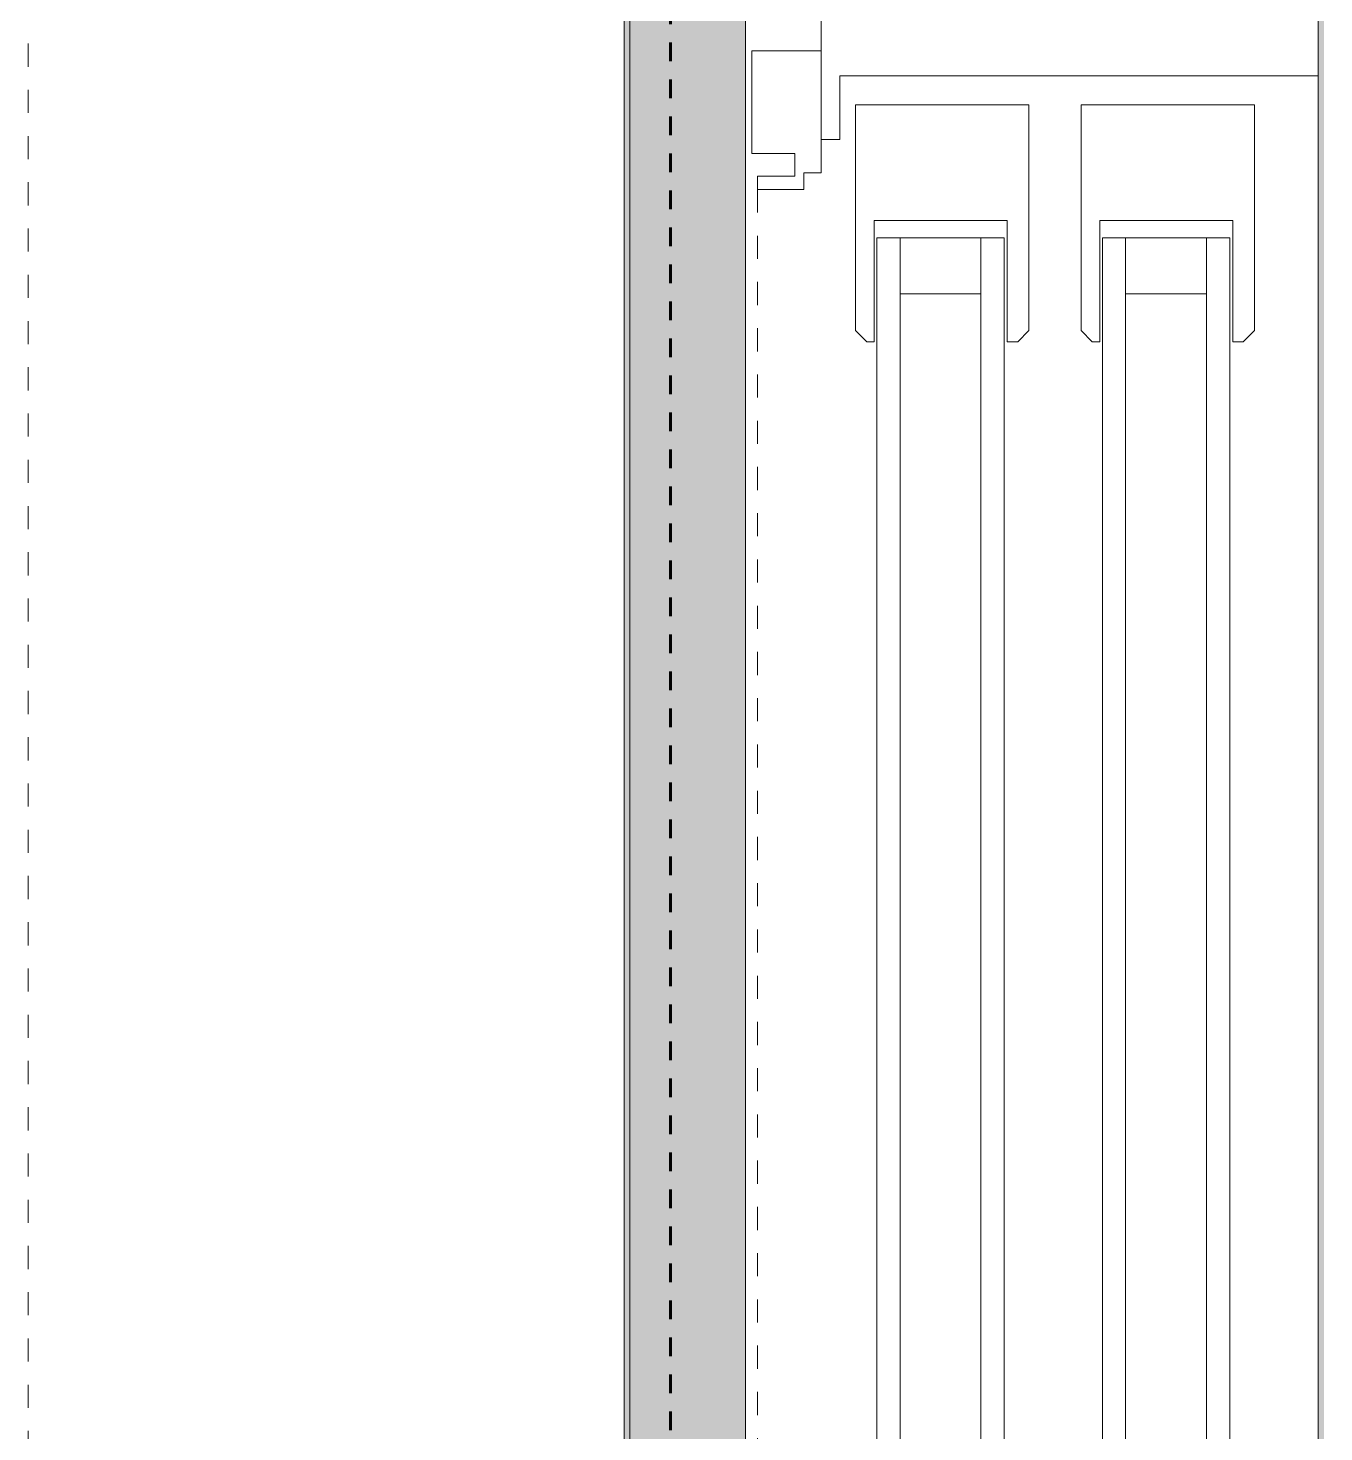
# Model space of a CAD drawing. Header units: inches. Extents: x -4110 to -1807, y 9775 to 11251.
# Drawn here: x -3864.19 to -3857.19, y 10078.38 to 10085.97 of the extents above; entities that cross this region are included whole.
import ezdxf

# ---------------------------------------------------------------- set-up
doc = ezdxf.new("R2010")
doc.units = ezdxf.units.IN
doc.header["$MEASUREMENT"] = 0
for name, pattern in [('Aligning Line 1_8__2_', [0.25, 0.125, -0.125]), ('Dash', [0.25, 0.125, -0.125]), ('Dash 1_16_', [0.125, 0.0625, -0.0625]), ('Double Dash 3_8_', [1, 0.375, -0.125, 0.125, -0.125, 0.125, -0.125])]:
    doc.linetypes.add(name, pattern=pattern)
for name, color, linetype, lineweight in [('0-1', 7, 'Continuous', 5), ('0-3', 7, 'Continuous', 9), ('0-4', 250, 'Double Dash 3_8_', 60), ('A-DETL-GENF-HDLN-1', 7, 'Dash', 9), ('A-DETL-GENF-HDLN-2', 1, 'Continuous', 18), ('A-GLAZ', 151, 'Continuous', 18), ('A-GLAZ-5', 7, 'Continuous', 9), ('A-WALL-1', 8, 'Continuous', 5), ('A-WALL-4', 10, 'Continuous', 18), ('C-PROP-LINE-2', 250, 'Dash 1_16_', 60), ('G-ANNO-SYMB-2', 147, 'Aligning Line 1_8__2_', 9)]:
    doc.layers.add(name, color=color, linetype=linetype, lineweight=lineweight)

# ---------------------------------------------------------------- blocks, each defined once
blk = doc.blocks.new('Basic Wall _ EXT - FIBER CEMENT - LARGE - ___-2162461-ENLARGED RCP - 3RD FLOOR PLAN - WEST')
at = {"layer": 'A-WALL-4'}
blk.add_hatch(color=256, dxfattribs=at).paths.add_polyline_path([(-3860.9737, 9979.9394), (-3860.9425, 9979.9706), (-3860.9425, 11153.4327), (-3860.9737, 11153.4327), (-3860.9737, 9979.9706)], flags=0)
h = blk.add_hatch(color=256, dxfattribs=at)
h.paths.add_polyline_path([(-3860.9425, 9979.9706), (-3860.2237, 9980.6894), (-3860.2237, 10012.5894), (-3860.2862, 10012.5894), (-3860.2862, 10015.2378), (-3860.3175, 10015.2378), (-3860.3175, 10050.7378), (-3860.2237, 10050.7378), (-3860.2237, 10051.241), (-3860.3175, 10051.241), (-3860.3175, 10086.741), (-3860.2862, 10086.741), (-3860.2862, 10089.3894), (-3860.2237, 10089.3894), (-3860.2237, 10127.9761), (-3860.2862, 10127.9761), (-3860.2862, 10132.9019), (-3860.3175, 10132.9019), (-3860.3175, 10204.4019), (-3860.2237, 10204.4019), (-3860.2237, 10281.4535), (-3860.2862, 10281.4535), (-3860.2862, 10284.1019), (-3860.3175, 10284.1019), (-3860.3175, 10319.6019), (-3860.2237, 10319.6019), (-3860.2237, 10434.9894), (-3860.2862, 10434.9894), (-3860.2862, 10437.6378), (-3860.3175, 10437.6378), (-3860.3175, 10473.1378), (-3860.2237, 10473.1378), (-3860.2237, 10473.641), (-3860.3175, 10473.641), (-3860.3175, 10509.141), (-3860.2862, 10509.141), (-3860.2862, 10511.7894), (-3860.2237, 10511.7894), (-3860.2237, 10588.6535), (-3860.2862, 10588.6535), (-3860.2862, 10591.3019), (-3860.3175, 10591.3019), (-3860.3175, 10626.8019), (-3860.2237, 10626.8019), (-3860.2237, 10627.1761), (-3860.2862, 10627.1761), (-3860.2862, 10632.1019), (-3860.3175, 10632.1019), (-3860.3175, 10703.6019), (-3860.2237, 10703.6019), (-3860.2237, 10780.6535), (-3860.2862, 10780.6535), (-3860.2862, 10783.3019), (-3860.3175, 10783.3019), (-3860.3175, 10818.8019), (-3860.2237, 10818.8019), (-3860.2237, 10857.4535), (-3860.2862, 10857.4535), (-3860.2862, 10860.1019), (-3860.3175, 10860.1019), (-3860.3175, 10895.6019), (-3860.2237, 10895.6019), (-3860.2237, 11011.1769), (-3860.3175, 11011.1769), (-3860.3175, 11082.6769), (-3860.2862, 11082.6769), (-3860.2862, 11087.6027), (-3860.2237, 11087.6027), (-3860.2237, 11153.4327), (-3860.9425, 11153.4327), (-3860.9425, 9980.6894)], flags=0)
h.paths.add_polyline_path([(-3859.2237, 10356.4402), (-3859.2237, 10397.9636), (-3859.9737, 10397.9636), (-3859.9737, 10356.4402)], flags=0)
h.paths.add_polyline_path([(-3859.2237, 10703.6019), (-3859.2237, 10743.7511), (-3859.9737, 10743.7511), (-3859.9737, 10703.6019)], flags=0)
h.paths.add_polyline_path([(-3859.2237, 10932.6277), (-3859.2237, 10974.1511), (-3859.9737, 10974.1511), (-3859.9737, 10932.6277)], flags=0)
for p, q in [((-3860.9737, 11153.4327), (-3860.9737, 9979.9394)), ((-3860.9425, 11153.4327), (-3860.9425, 9979.9706))]:
    blk.add_line(p, q, dxfattribs=at)
blk = doc.blocks.new('Window-Double_Hung-Marvin-Essential - ESDH3066 - 3rd floor-3357211-ENLARGED RCP - 3RD FLOOR PLAN - WEST')
at = {"layer": 'A-DETL-GENF-HDLN-1'}
blk.add_line((16.1045, 4.2175), (-16.5044, 4.2175), dxfattribs=at)
at = {"layer": 'A-DETL-GENF-HDLN-2'}
for p, q in [((15.8431, 3.5721), (-15.8431, 3.5721)), ((15.8431, 3.4469), (-15.8431, 3.4469)), ((15.8431, 3.0098), (-15.8431, 3.0098)), ((15.8431, 2.8833), (-15.8431, 2.8833)), ((15.8431, 2.3533), (-15.8431, 2.3533)), ((15.8431, 2.2281), (-15.8431, 2.2281)), ((15.8431, 1.791), (-15.8431, 1.791)), ((15.8431, 1.6645), (-15.8431, 1.6645))]:
    blk.add_line(p, q, dxfattribs=at)
at = {"layer": 'A-GLAZ'}
for p, q in [((16.1045, 3.9665), (16.1045, 4.2175)), ((16.1765, 4.2175), (16.1045, 4.2175)), ((16.1765, 4.2175), (16.1765, 4.0147)), ((16.2985, 4.2484), (16.8548, 4.2484)), ((16.2985, 4.0147), (16.2985, 4.2484)), ((16.8548, 4.2484), (16.8548, 3.8734)), ((16.1945, 3.9665), (16.1045, 3.9665)), ((16.1765, 4.0147), (16.2985, 4.0147)), ((16.1945, 3.8734), (16.1945, 3.9665)), ((17.0826, 3.8734), (16.1945, 3.8734)), ((16.3753, 3.8734), (16.3753, 3.7729)), ((16.3753, 3.7729), (16.719, 3.7729)), ((16.719, 3.7729), (16.719, 1.1875)), ((15.342, 3.6875), (15.2812, 3.6268)), ((15.342, 3.6875), (16.5625, 3.6875)), ((16.5625, 2.75), (16.5625, 3.6875)), ((15.2812, 3.5862), (15.2812, 3.6268)), ((15.9371, 3.5862), (15.2812, 3.5862)), ((15.8431, 2.8833), (15.8431, 3.5721)), ((15.9371, 2.8674), (15.9371, 3.5862)), ((15.5399, 3.0098), (15.5399, 3.4469)), ((15.2812, 2.8674), (15.9371, 2.8674)), ((15.2812, 2.8107), (15.2812, 2.8674)), ((15.342, 2.75), (15.2812, 2.8107)), ((16.5625, 2.75), (15.342, 2.75)), ((15.342, 2.4687), (15.2812, 2.408)), ((15.342, 2.4687), (16.5625, 2.4687)), ((16.5625, 1.5312), (16.5625, 2.4687)), ((15.2812, 2.3674), (15.2812, 2.408)), ((15.9371, 2.3674), (15.2812, 2.3674)), ((15.8431, 1.6645), (15.8431, 2.3533)), ((15.9371, 1.6487), (15.9371, 2.3674)), ((15.5399, 1.791), (15.5399, 2.2281)), ((15.2812, 1.6487), (15.9371, 1.6487)), ((15.2812, 1.592), (15.2812, 1.6487)), ((15.342, 1.5312), (15.2812, 1.592)), ((16.5625, 1.5312), (15.342, 1.5312)), ((16.719, 1.1875), (17.75, 1.1875))]:
    blk.add_line(p, q, dxfattribs=at)
at = {"layer": 'A-GLAZ-5'}
for p, q in [((17.75, 4.2812), (-17.75, 4.2812)), ((-17.75, 1.1875), (17.75, 1.1875))]:
    blk.add_line(p, q, dxfattribs=at)
blk = doc.blocks.new('Family - ___-2835860-ENLARGED RCP - 3RD FLOOR PLAN - WEST')
at = {"layer": 'C-PROP-LINE-2'}
blk.add_line((-3860.7237, 9980.1894), (-3860.7237, 11153.4327), dxfattribs=at)
blk = doc.blocks.new('Family - ___-2835932-ENLARGED RCP - 3RD FLOOR PLAN - WEST')
at = {"layer": 'C-PROP-LINE-2'}
blk.add_line((-3860.7237, 9980.1894), (-3860.7237, 11153.4327), dxfattribs=at)
blk = doc.blocks.new('CTR - 1st Phase - Shell_rvt-1-ENLARGED RCP - 3RD FLOOR PLAN - WEST')
at = {"layer": 'A-WALL-1'}
blk.add_hatch(color=256, dxfattribs=at).paths.add_polyline_path([(-3857.2237, 10051.241), (-3857.1925, 10051.241), (-3857.1925, 10086.741), (-3857.2237, 10086.741), (-3857.2237, 10085.7369)], flags=0)
at = {"layer": '0-3'}
blk.add_blockref('Basic Wall _ EXT - FIBER CEMENT - LARGE - ___-2162461-ENLARGED RCP - 3RD FLOOR PLAN - WEST', (0, 0), dxfattribs=at)
at = {"layer": '0-3', "rotation": 89.99999999999991}
blk.add_blockref('Window-Double_Hung-Marvin-Essential - ESDH3066 - 3rd floor-3357211-ENLARGED RCP - 3RD FLOOR PLAN - WEST', (-3856.0362, 10068.991), dxfattribs=at)
at = {"layer": '0-4'}
for name in ['Family - ___-2835860-ENLARGED RCP - 3RD FLOOR PLAN - WEST', 'Family - ___-2835932-ENLARGED RCP - 3RD FLOOR PLAN - WEST']:
    blk.add_blockref(name, (0, 0), dxfattribs=at)
blk = doc.blocks.new('CTR - 1st Phase - Structure_rvt-1-ENLARGED RCP - 3RD FLOOR PLAN - WEST')
at = {"layer": 'G-ANNO-SYMB-2'}
blk.add_line((-3864.195, 9867.0094), (-3864.195, 11153.4327), dxfattribs=at)

msp = doc.modelspace()

# ---------------------------------------------------------------- block references
at = {"layer": '0-1'}
for name in ['CTR - 1st Phase - Structure_rvt-1-ENLARGED RCP - 3RD FLOOR PLAN - WEST', 'CTR - 1st Phase - Shell_rvt-1-ENLARGED RCP - 3RD FLOOR PLAN - WEST']:
    msp.add_blockref(name, (0, 0), dxfattribs=at)

doc.saveas('drawing.dxf')
